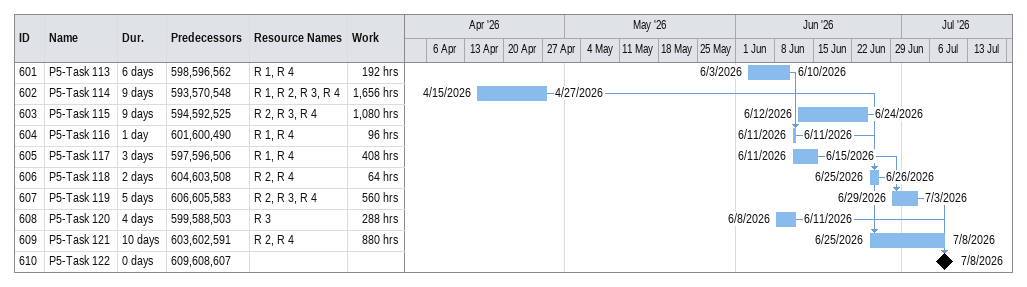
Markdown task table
| ID | Task | Duration | Start | Finish | Predecessors | Resources | Work (h) |
|---|---|---|---|---|---|---|---|
| 601 | P5-Task 113 | 6d | 2026-06-03 | 2026-06-10 | 598, 596, 562 | R 1, R 4 | 192 |
| 602 | P5-Task 114 | 9d | 2026-04-15 | 2026-04-27 | 593, 570, 548 | R 1, R 2, R 3, R 4 | 1656 |
| 603 | P5-Task 115 | 9d | 2026-06-12 | 2026-06-24 | 594, 592, 525 | R 2, R 3, R 4 | 1080 |
| 604 | P5-Task 116 | 1d | 2026-06-11 | 2026-06-11 | 601, 600, 490 | R 1, R 4 | 96 |
| 605 | P5-Task 117 | 3d | 2026-06-11 | 2026-06-15 | 597, 596, 506 | R 1, R 4 | 408 |
| 606 | P5-Task 118 | 2d | 2026-06-25 | 2026-06-26 | 604, 603, 508 | R 2, R 4 | 64 |
| 607 | P5-Task 119 | 5d | 2026-06-29 | 2026-07-03 | 606, 605, 583 | R 2, R 3, R 4 | 560 |
| 608 | P5-Task 120 | 4d | 2026-06-08 | 2026-06-11 | 599, 588, 503 | R 3 | 288 |
| 609 | P5-Task 121 | 10d | 2026-06-25 | 2026-07-08 | 603, 602, 591 | R 2, R 4 | 880 |
| 610 | P5-Task 122 | 0d | 2026-07-08 | 2026-07-08 | 609, 608, 607 |  |  |
